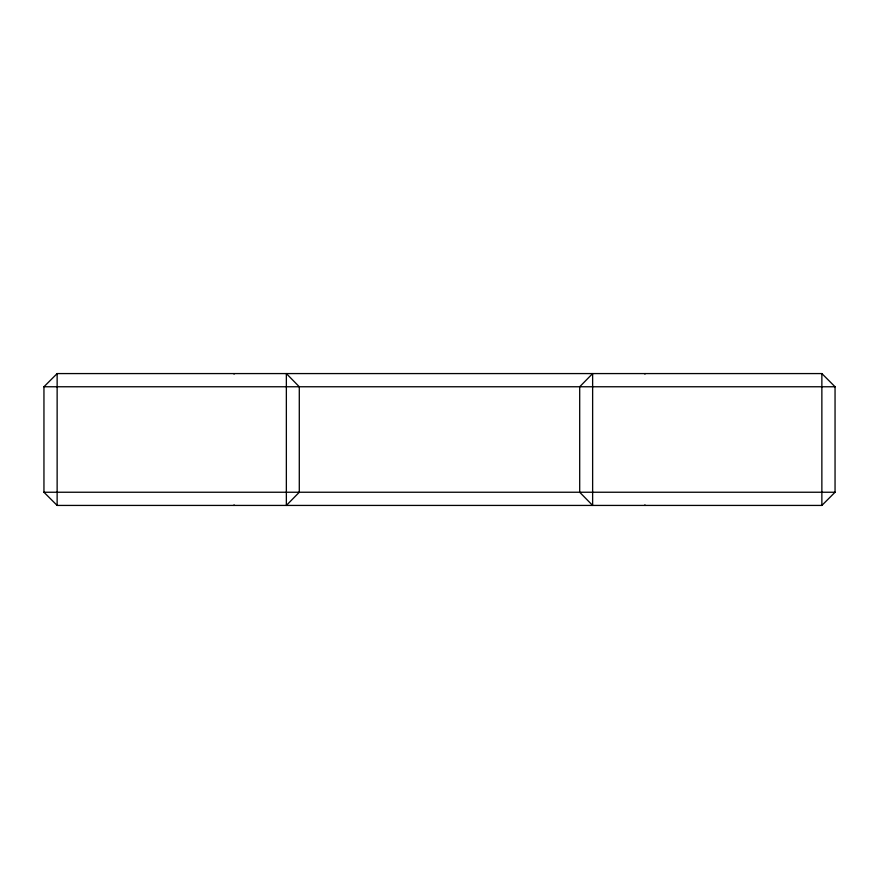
<?xml version="1.0" encoding="UTF-8"?>
<svg xmlns="http://www.w3.org/2000/svg" width="879" height="879" viewBox="0 0 879 879"><rect width="100%" height="100%" fill="white"/><g stroke="black" fill="none" stroke-linecap="round" stroke-linejoin="round"><path stroke-width="1.32" d="M43.95 386.76L57.135 373.575L821.865 373.575L835.05 386.76L835.05 492.24L821.865 505.425L57.135 505.425L43.95 492.24L43.95 386.76L835.05 386.76M233.616 505.425L234.177 504.964M644.834 374.036L645.395 373.575M43.95 492.24L835.05 492.24M644.834 504.964L645.395 505.425M233.616 373.575L234.177 374.036M821.865 373.575L821.865 505.425M57.135 373.575L57.135 505.425M299.289 492.24L286.356 505.425L286.356 373.575L299.289 386.76L299.289 492.24M592.633 373.575L579.7 386.76L579.7 492.24L592.633 505.425L592.633 373.575"/></g></svg>
